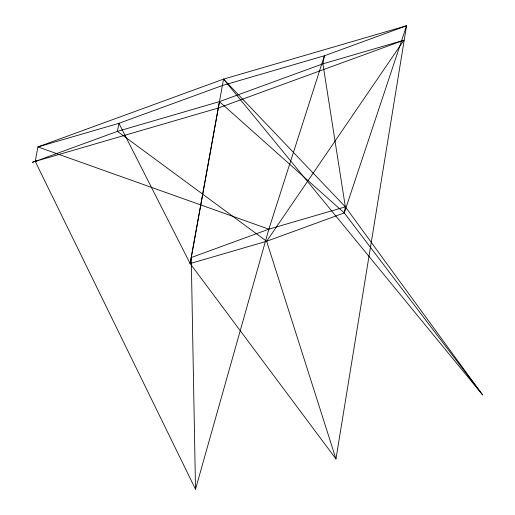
<?xml version="1.0" encoding="UTF-8"?>
<svg xmlns="http://www.w3.org/2000/svg" width="515" height="515" viewBox="0 0 515 515"><rect width="100%" height="100%" fill="white"/><g stroke="black" fill="none" stroke-linecap="round" stroke-linejoin="round"><path stroke-width="0.77" d="M335.967 458.955L406.554 25.75L223.542 79.117L37.891 146.936L35.252 161.395L195.507 489.25L268.856 229.175L324.379 55.768L406.554 25.75L344.258 212.914L266.648 241.265L190.144 263.571L118.901 123.317L37.891 146.936L268.856 229.175L345.359 206.869L482.587 394.883L223.542 79.117L190.144 263.571L335.967 458.955L266.648 241.265L117.426 131.37L35.252 161.395L218.27 108.028L403.921 40.209L266.648 241.265M190.144 263.571L219.435 101.629L322.911 63.828L403.921 40.209M344.258 212.914L345.359 206.869L322.911 63.828L324.379 55.768L222.377 85.516L118.901 123.317L117.426 131.37L219.435 101.629L344.258 212.914L482.587 394.883M268.856 229.175L191.245 257.526L195.507 489.25M223.542 79.117L345.359 206.869M32.522 162.244L38.091 160.461L32.522 162.244"/></g></svg>
